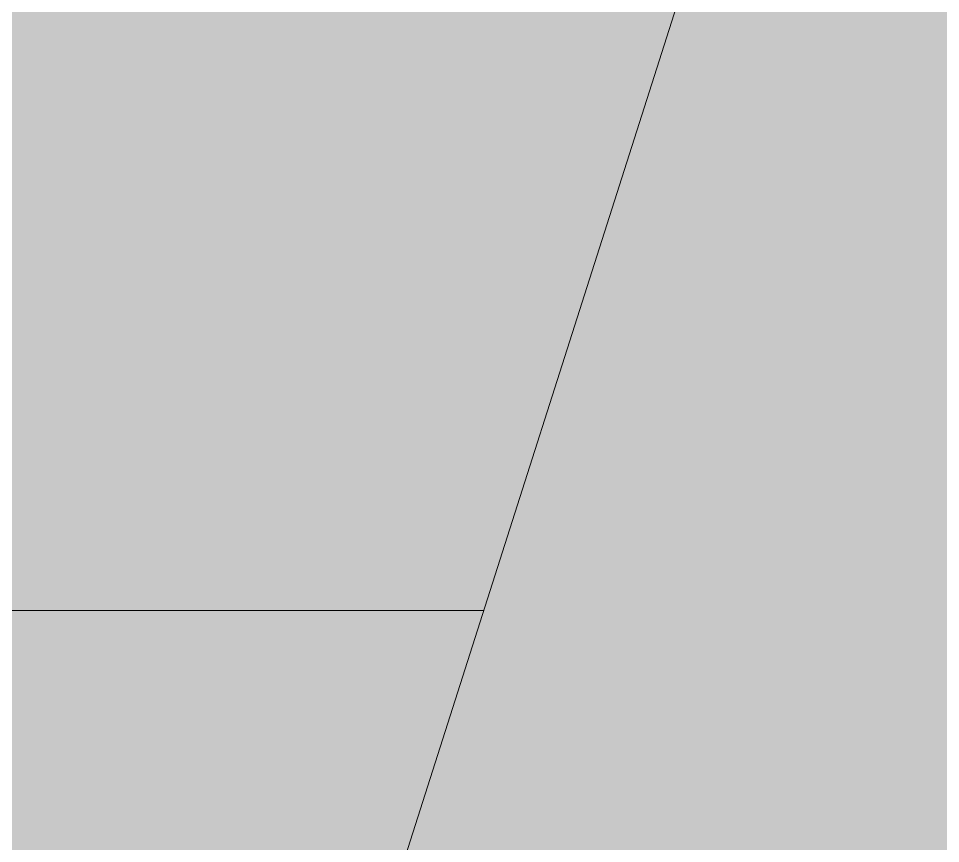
# Model space of a CAD drawing. Header units: inches. Extents: x -26493 to -10162, y -132 to 713.
# Drawn here: x -25593.1749 to -25593.0898, y 242.8768 to 242.953 of the extents above; entities that cross this region are included whole.
import ezdxf

# ---------------------------------------------------------------- set-up
doc = ezdxf.new("R2010")
doc.units = ezdxf.units.IN
doc.header["$MEASUREMENT"] = 0
doc.layers.add('Q-SPCQ', color=91, linetype='Continuous', lineweight=9)
doc.layers.add('S-BEAM', color=12, linetype='Continuous', lineweight=9)

# ---------------------------------------------------------------- blocks, each defined once
blk = doc.blocks.new('Girt_Z - 8_D-V12-Section 13')
at = {"layer": 'S-BEAM'}
h = blk.add_hatch(color=256, dxfattribs=at)
h.paths.add_polyline_path([(-25966.390225, 242.898305), (-25884.935691, 242.898305), (-25884.979337, 242.982091), (-25966.390225, 242.982091)], flags=0)
h.paths.add_polyline_path([(-25882.821537, 242.898305), (-25822.381311, 242.898305), (-25822.383704, 242.982091), (-25882.865183, 242.982091)], flags=0)
h.paths.add_polyline_path([(-25815.702725, 242.898305), (-25784.630224, 242.898305), (-25784.69117, 242.982091), (-25815.702725, 242.982091)], flags=0)
h.paths.add_polyline_path([(-25257.959124, 242.898305), (-25117.390225, 242.898305), (-25117.390225, 242.982091), (-25388.390225, 242.982091), (-25388.390225, 242.898305), (-25327.075791, 242.898305)], flags=0)
h.paths.add_polyline_path([(-25406.390225, 242.898305), (-25406.390225, 242.982091), (-25589.833961, 242.982091), (-25589.860681, 242.898305), (-25465.309124, 242.898305)], flags=0)
h.paths.add_polyline_path([(-25784.243797, 242.898305), (-25717.557481, 242.898305), (-25717.446612, 242.982091), (-25784.304742, 242.982091)], flags=0)
h.paths.add_polyline_path([(-25593.131948, 242.898305), (-25593.105228, 242.982091), (-25618.861421, 242.982091), (-25618.861421, 242.898305), (-25603.542457, 242.898305)], flags=0)
h.paths.add_polyline_path([(-25625.486421, 242.898305), (-25625.486421, 242.982091), (-25651.242614, 242.982091), (-25651.215894, 242.898305), (-25629.461207, 242.898305)], flags=0)
h.paths.add_polyline_path([(-25654.487161, 242.898305), (-25654.513881, 242.982091), (-25677.390225, 242.982091), (-25677.390225, 242.898305), (-25663.766241, 242.898305)], flags=0)
h.paths.add_polyline_path([(-25717.14283, 242.898305), (-25695.390225, 242.898305), (-25695.390225, 242.982091), (-25717.031961, 242.982091)], flags=0)
h.paths.add_polyline_path([(-24670.467457, 242.898305), (-24539.390225, 242.898305), (-24539.390225, 242.982091), (-24693.801113, 242.982091), (-24693.84476, 242.898305), (-24670.697936, 242.898305)], flags=0)
h.paths.add_polyline_path([(-24521.390225, 242.898305), (-24250.390225, 242.898305), (-24250.390225, 242.982091), (-24521.390225, 242.982091)], flags=0)
h.paths.add_polyline_path([(-24695.958914, 242.898305), (-24695.915267, 242.982091), (-24756.396746, 242.982091), (-24756.399139, 242.898305), (-24705.025791, 242.898305)], flags=0)
h.paths.add_polyline_path([(-24232.390225, 242.898305), (-23961.390225, 242.898305), (-23961.390225, 242.982091), (-24232.390225, 242.982091)], flags=0)
h.paths.add_polyline_path([(-23943.390225, 242.898305), (-23672.390225, 242.898305), (-23672.390225, 242.982091), (-23943.390225, 242.982091)], flags=0)
h.paths.add_polyline_path([(-24763.077725, 242.898305), (-24763.077725, 242.982091), (-24794.089281, 242.982091), (-24794.150226, 242.898305), (-24765.502874, 242.898305)], flags=0)
h.paths.add_polyline_path([(-23654.390225, 242.898305), (-23383.390225, 242.898305), (-23383.390225, 242.982091), (-23654.390225, 242.982091)], flags=0)
h.paths.add_polyline_path([(-24794.536654, 242.898305), (-24794.475708, 242.982091), (-24810.390225, 242.982091), (-24810.390225, 242.898305), (-24808.700791, 242.898305)], flags=0)
h.paths.add_polyline_path([(-24828.390225, 242.898305), (-24828.390225, 242.982091), (-24861.333839, 242.982091), (-24861.22297, 242.898305), (-24843.259124, 242.898305)], flags=0)
h.paths.add_polyline_path([(-25099.390225, 242.898305), (-24988.919769, 242.898305), (-24988.94649, 242.982091), (-25099.390225, 242.982091)], flags=0)
h.paths.add_polyline_path([(-24861.63762, 242.898305), (-24861.748489, 242.982091), (-24924.26657, 242.982091), (-24924.29329, 242.898305), (-24877.817457, 242.898305)], flags=0)
h.paths.add_polyline_path([(-24985.648503, 242.898305), (-24959.91903, 242.898305), (-24959.91903, 242.982091), (-24985.675223, 242.982091)], flags=0)
h.paths.add_polyline_path([(-24927.564557, 242.898305), (-24927.537836, 242.982091), (-24953.29403, 242.982091), (-24953.29403, 242.898305), (-24946.934124, 242.898305)], flags=0)
h.paths.add_polyline_path([(-23115.342457, 242.898305), (-23094.390225, 242.898305), (-23094.390225, 242.982091), (-23365.390225, 242.982091), (-23365.390225, 242.898305), (-23184.459124, 242.898305)], flags=0)
h.paths.add_polyline_path([(-23076.390225, 242.898305), (-22801.25546, 242.898305), (-22801.25546, 242.982091), (-23076.390225, 242.982091)], flags=0)
h = blk.add_hatch(color=256, dxfattribs=at)
h.paths.add_polyline_path([(-24794.863476, 242.448998), (-24794.536654, 242.898305), (-24810.390225, 242.898305), (-24810.390225, 242.448998), (-24808.700791, 242.448998)], flags=0)
h.paths.add_polyline_path([(-25760.607522, 242.448998), (-25718.152021, 242.448998), (-25717.557481, 242.898305), (-25784.243797, 242.898305), (-25783.916975, 242.448998), (-25760.640225, 242.448998)], flags=0)
h.paths.add_polyline_path([(-25966.390225, 242.448998), (-25884.701634, 242.448998), (-25884.935691, 242.898305), (-25966.390225, 242.898305)], flags=0)
h.paths.add_polyline_path([(-25717.737371, 242.448998), (-25695.390225, 242.448998), (-25695.390225, 242.898305), (-25717.14283, 242.898305)], flags=0)
h.paths.add_polyline_path([(-25677.390225, 242.448998), (-25654.343871, 242.448998), (-25654.487161, 242.898305), (-25677.390225, 242.898305)], flags=0)
h.paths.add_polyline_path([(-25651.072605, 242.448998), (-25625.486421, 242.448998), (-25625.486421, 242.898305), (-25651.215894, 242.898305)], flags=0)
h.paths.add_polyline_path([(-25618.861421, 242.448998), (-25593.275237, 242.448998), (-25593.131948, 242.898305), (-25618.861421, 242.898305)], flags=0)
h.paths.add_polyline_path([(-25577.735873, 242.448998), (-25406.390225, 242.448998), (-25406.390225, 242.898305), (-25589.860681, 242.898305), (-25590.003971, 242.448998), (-25580.581601, 242.448998)], flags=0)
h.paths.add_polyline_path([(-25388.390225, 242.448998), (-25117.390225, 242.448998), (-25117.390225, 242.898305), (-25388.390225, 242.898305)], flags=0)
h.paths.add_polyline_path([(-25099.390225, 242.448998), (-24988.77648, 242.448998), (-24988.919769, 242.898305), (-25099.390225, 242.898305)], flags=0)
h.paths.add_polyline_path([(-24985.505213, 242.448998), (-24959.91903, 242.448998), (-24959.91903, 242.898305), (-24985.648503, 242.898305)], flags=0)
h.paths.add_polyline_path([(-25882.58748, 242.448998), (-25822.36848, 242.448998), (-25822.381311, 242.898305), (-25882.821537, 242.898305)], flags=0)
h.paths.add_polyline_path([(-24428.559124, 242.448998), (-24250.390225, 242.448998), (-24250.390225, 242.898305), (-24521.390225, 242.898305), (-24521.390225, 242.448998), (-24497.675791, 242.448998)], flags=0)
h.paths.add_polyline_path([(-24539.390225, 242.448998), (-24539.390225, 242.898305), (-24693.84476, 242.898305), (-24694.078817, 242.448998), (-24566.792457, 242.448998)], flags=0)
h.paths.add_polyline_path([(-24953.29403, 242.448998), (-24927.707846, 242.448998), (-24927.564557, 242.898305), (-24953.29403, 242.898305)], flags=0)
h.paths.add_polyline_path([(-25815.702725, 242.448998), (-25784.303402, 242.448998), (-25784.630224, 242.898305), (-25815.702725, 242.898305)], flags=0)
h.paths.add_polyline_path([(-24696.192971, 242.448998), (-24695.958914, 242.898305), (-24756.399139, 242.898305), (-24756.411971, 242.448998), (-24705.025791, 242.448998)], flags=0)
h.paths.add_polyline_path([(-24924.436579, 242.448998), (-24861.04308, 242.448998), (-24861.63762, 242.898305), (-24924.29329, 242.898305)], flags=0)
h.paths.add_polyline_path([(-24763.077725, 242.448998), (-24763.077725, 242.898305), (-24794.150226, 242.898305), (-24794.477048, 242.448998), (-24765.502874, 242.448998)], flags=0)
h.paths.add_polyline_path([(-24828.390225, 242.448998), (-24828.390225, 242.898305), (-24861.22297, 242.898305), (-24860.62843, 242.448998), (-24843.259124, 242.448998)], flags=0)
h.paths.add_polyline_path([(-22801.25546, 242.448998), (-22801.25546, 242.898305), (-23076.390225, 242.898305), (-23076.390225, 242.448998), (-22804.317457, 242.448998)], flags=0)
h.paths.add_polyline_path([(-23094.390225, 242.448998), (-23094.390225, 242.898305), (-23365.390225, 242.898305), (-23365.390225, 242.448998), (-23115.342457, 242.448998)], flags=0)
h.paths.add_polyline_path([(-23383.390225, 242.448998), (-23383.390225, 242.898305), (-23654.390225, 242.898305), (-23654.390225, 242.448998), (-23391.809124, 242.448998)], flags=0)
h.paths.add_polyline_path([(-23672.390225, 242.448998), (-23672.390225, 242.898305), (-23943.390225, 242.898305), (-23943.390225, 242.448998), (-23737.392457, 242.448998)], flags=0)
h.paths.add_polyline_path([(-23961.390225, 242.448998), (-23961.390225, 242.898305), (-24232.390225, 242.898305), (-24232.390225, 242.448998), (-24013.859124, 242.448998)], flags=0)
blk.add_line((-25593.131948, 242.898305), (-25618.861421, 242.898305), dxfattribs=at)
blk = doc.blocks.new('Basketball_Backstop-Performance_Sports_Systems-3103-Ceiling_Hung - 27_-0_ to 27_-11 7_8_-652462-Section 13')
at = {"layer": 'Q-SPCQ'}
blk.add_hatch(color=256, dxfattribs=at).paths.add_polyline_path([(-25618.193906, 164.3125), (-25618.060113, 164.3125), (-25580.727474, 281.375), (-25580.861267, 281.375), (-25617.815023, 165.500551)], flags=0)
blk.add_line((-25580.861267, 281.375), (-25618.193906, 164.3125), dxfattribs=at)

msp = doc.modelspace()

# ---------------------------------------------------------------- block references
at = {"layer": 'Q-SPCQ'}
msp.add_blockref('Basketball_Backstop-Performance_Sports_Systems-3103-Ceiling_Hung - 27_-0_ to 27_-11 7_8_-652462-Section 13', (0, 0), dxfattribs=at)
at = {"layer": 'S-BEAM'}
msp.add_blockref('Girt_Z - 8_D-V12-Section 13', (0, 0), dxfattribs=at)

doc.saveas('drawing.dxf')
